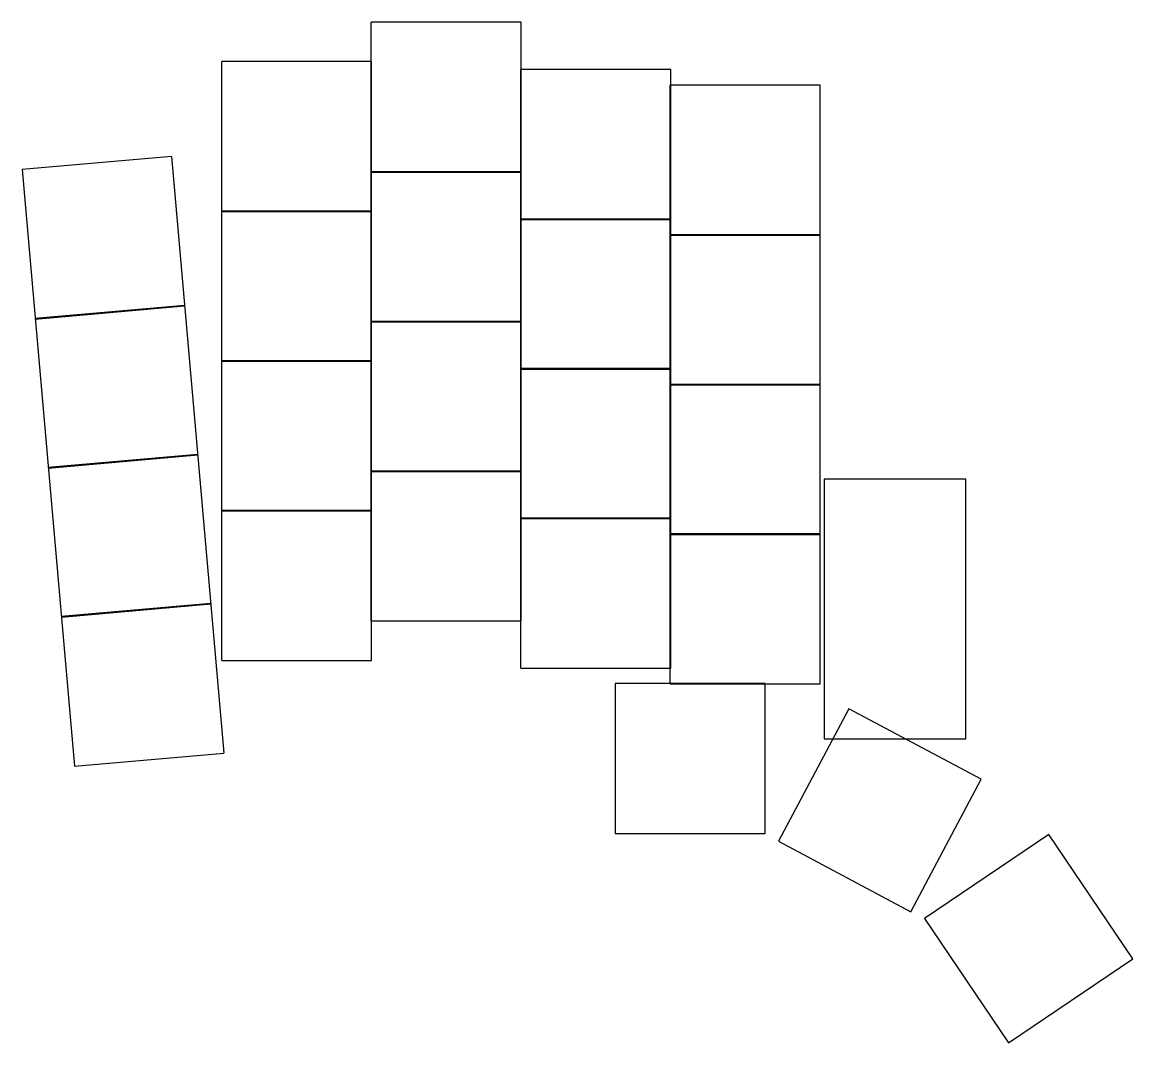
# Model space of a CAD drawing. Header units: millimetres. Extents: x 85 to 226, y -145 to -16.
import ezdxf

# ---------------------------------------------------------------- set-up
doc = ezdxf.new("R2010")
doc.units = ezdxf.units.MM

msp = doc.modelspace()

# ---------------------------------------------------------------- linework, layer by layer
for p, q in [((129.06, -91.89), (129.06, -15.84)), ((148.11, -15.84), (129.06, -15.84)), ((148.11, -91.89), (148.11, -15.84)), ((110.06, -96.89), (110.06, -20.84)), ((129.11, -20.84), (110.06, -20.84)), ((129.11, -96.89), (129.11, -20.84)), ((148.06, -97.89), (148.06, -21.84)), ((167.11, -21.84), (148.06, -21.84)), ((167.11, -97.89), (167.11, -21.84)), ((167.06, -99.89), (167.06, -23.84)), ((186.11, -23.84), (167.06, -23.84)), ((186.11, -99.89), (186.11, -23.84)), ((103.69, -32.9), (84.71, -34.56)), ((103.69, -32.9), (110.32, -108.66)), ((84.71, -34.56), (91.34, -110.32)), ((148.11, -34.84), (129.06, -34.84)), ((129.06, -34.89), (148.11, -34.89)), ((129.11, -39.84), (110.06, -39.84)), ((110.06, -39.89), (129.11, -39.89)), ((167.11, -40.84), (148.06, -40.84)), ((148.06, -40.89), (167.11, -40.89)), ((186.11, -42.84), (167.06, -42.84)), ((167.06, -42.89), (186.11, -42.89)), ((105.35, -51.83), (86.37, -53.49)), ((86.37, -53.54), (105.35, -51.88)), ((148.11, -53.84), (129.06, -53.84)), ((129.06, -53.89), (148.11, -53.89)), ((129.11, -58.84), (110.06, -58.84)), ((110.06, -58.89), (129.11, -58.89)), ((167.11, -59.84), (148.06, -59.84)), ((148.06, -59.89), (167.11, -59.89)), ((186.11, -61.84), (167.06, -61.84)), ((167.06, -61.89), (186.11, -61.89)), ((107, -70.75), (88.03, -72.41)), ((88.03, -72.46), (107.01, -70.8)), ((148.11, -72.84), (129.06, -72.84)), ((129.06, -72.89), (148.11, -72.89)), ((204.63, -73.86), (186.63, -73.86)), ((186.63, -73.86), (186.63, -106.86)), ((204.63, -106.86), (204.63, -73.86)), ((129.11, -77.84), (110.06, -77.84)), ((110.06, -77.89), (129.11, -77.89)), ((167.11, -78.84), (148.06, -78.84)), ((148.06, -78.89), (167.11, -78.89)), ((186.11, -80.84), (167.06, -80.84)), ((167.06, -80.89), (186.11, -80.89)), ((108.66, -89.68), (89.68, -91.34)), ((89.69, -91.39), (108.66, -89.73)), ((129.06, -91.89), (148.11, -91.89)), ((110.06, -96.89), (129.11, -96.89)), ((148.06, -97.89), (167.11, -97.89)), ((179.11, -99.84), (160.06, -99.84)), ((160.06, -99.84), (160.06, -118.89)), ((167.06, -99.89), (186.11, -99.89)), ((179.11, -118.89), (179.11, -99.84)), ((189.74, -103.05), (180.8, -119.87)), ((206.57, -111.99), (189.74, -103.05)), ((186.63, -106.86), (204.63, -106.86)), ((91.34, -110.32), (110.32, -108.66)), ((197.62, -128.81), (206.57, -111.99)), ((160.06, -118.89), (179.11, -118.89)), ((180.8, -119.87), (197.62, -128.81)), ((215.18, -119.02), (199.38, -129.67)), ((225.83, -134.81), (215.18, -119.02)), ((199.38, -129.67), (210.04, -145.46)), ((210.04, -145.46), (225.83, -134.81))]:
    msp.add_line(p, q)

doc.saveas('drawing.dxf')
